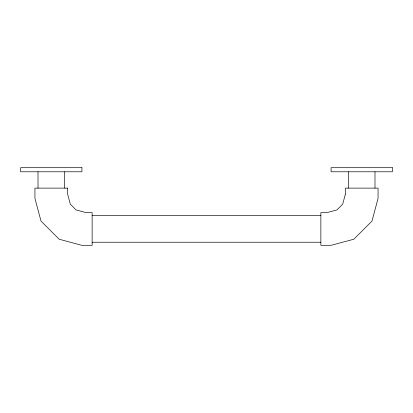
<?xml version="1.0" encoding="UTF-8"?>
<svg xmlns="http://www.w3.org/2000/svg" width="413" height="413" viewBox="0 0 413 413"><rect width="100%" height="100%" fill="white"/><g stroke="black" fill="none" stroke-linecap="round" stroke-linejoin="round"><path stroke-width="0.62" d="M92.13 215.689L320.87 215.689M92.13 242.24L320.87 242.24M374.989 171.782L374.989 188.121M348.443 171.782L348.443 188.121M64.557 171.782L64.557 188.121M38.011 171.782L38.011 188.121M345.376 194.136L342.687 204.172L336.92 209.938L326.889 212.628L320.87 212.628L320.87 245.301L331.19 245.301L353.833 239.235L371.984 221.084L378.055 198.441L378.055 188.121L345.376 188.121L345.376 194.136M81.919 167.699L20.65 167.699L20.65 171.782L81.919 171.782L81.919 167.699M392.35 167.699L331.081 167.699L331.081 171.782L392.35 171.782L392.35 167.699M67.624 188.121L34.945 188.121L34.945 198.441L41.016 221.084L59.167 239.235L81.81 245.301L92.13 245.301L92.13 212.628L86.111 212.628L76.08 209.938L70.313 204.172L67.624 194.136L67.624 188.121"/></g></svg>
